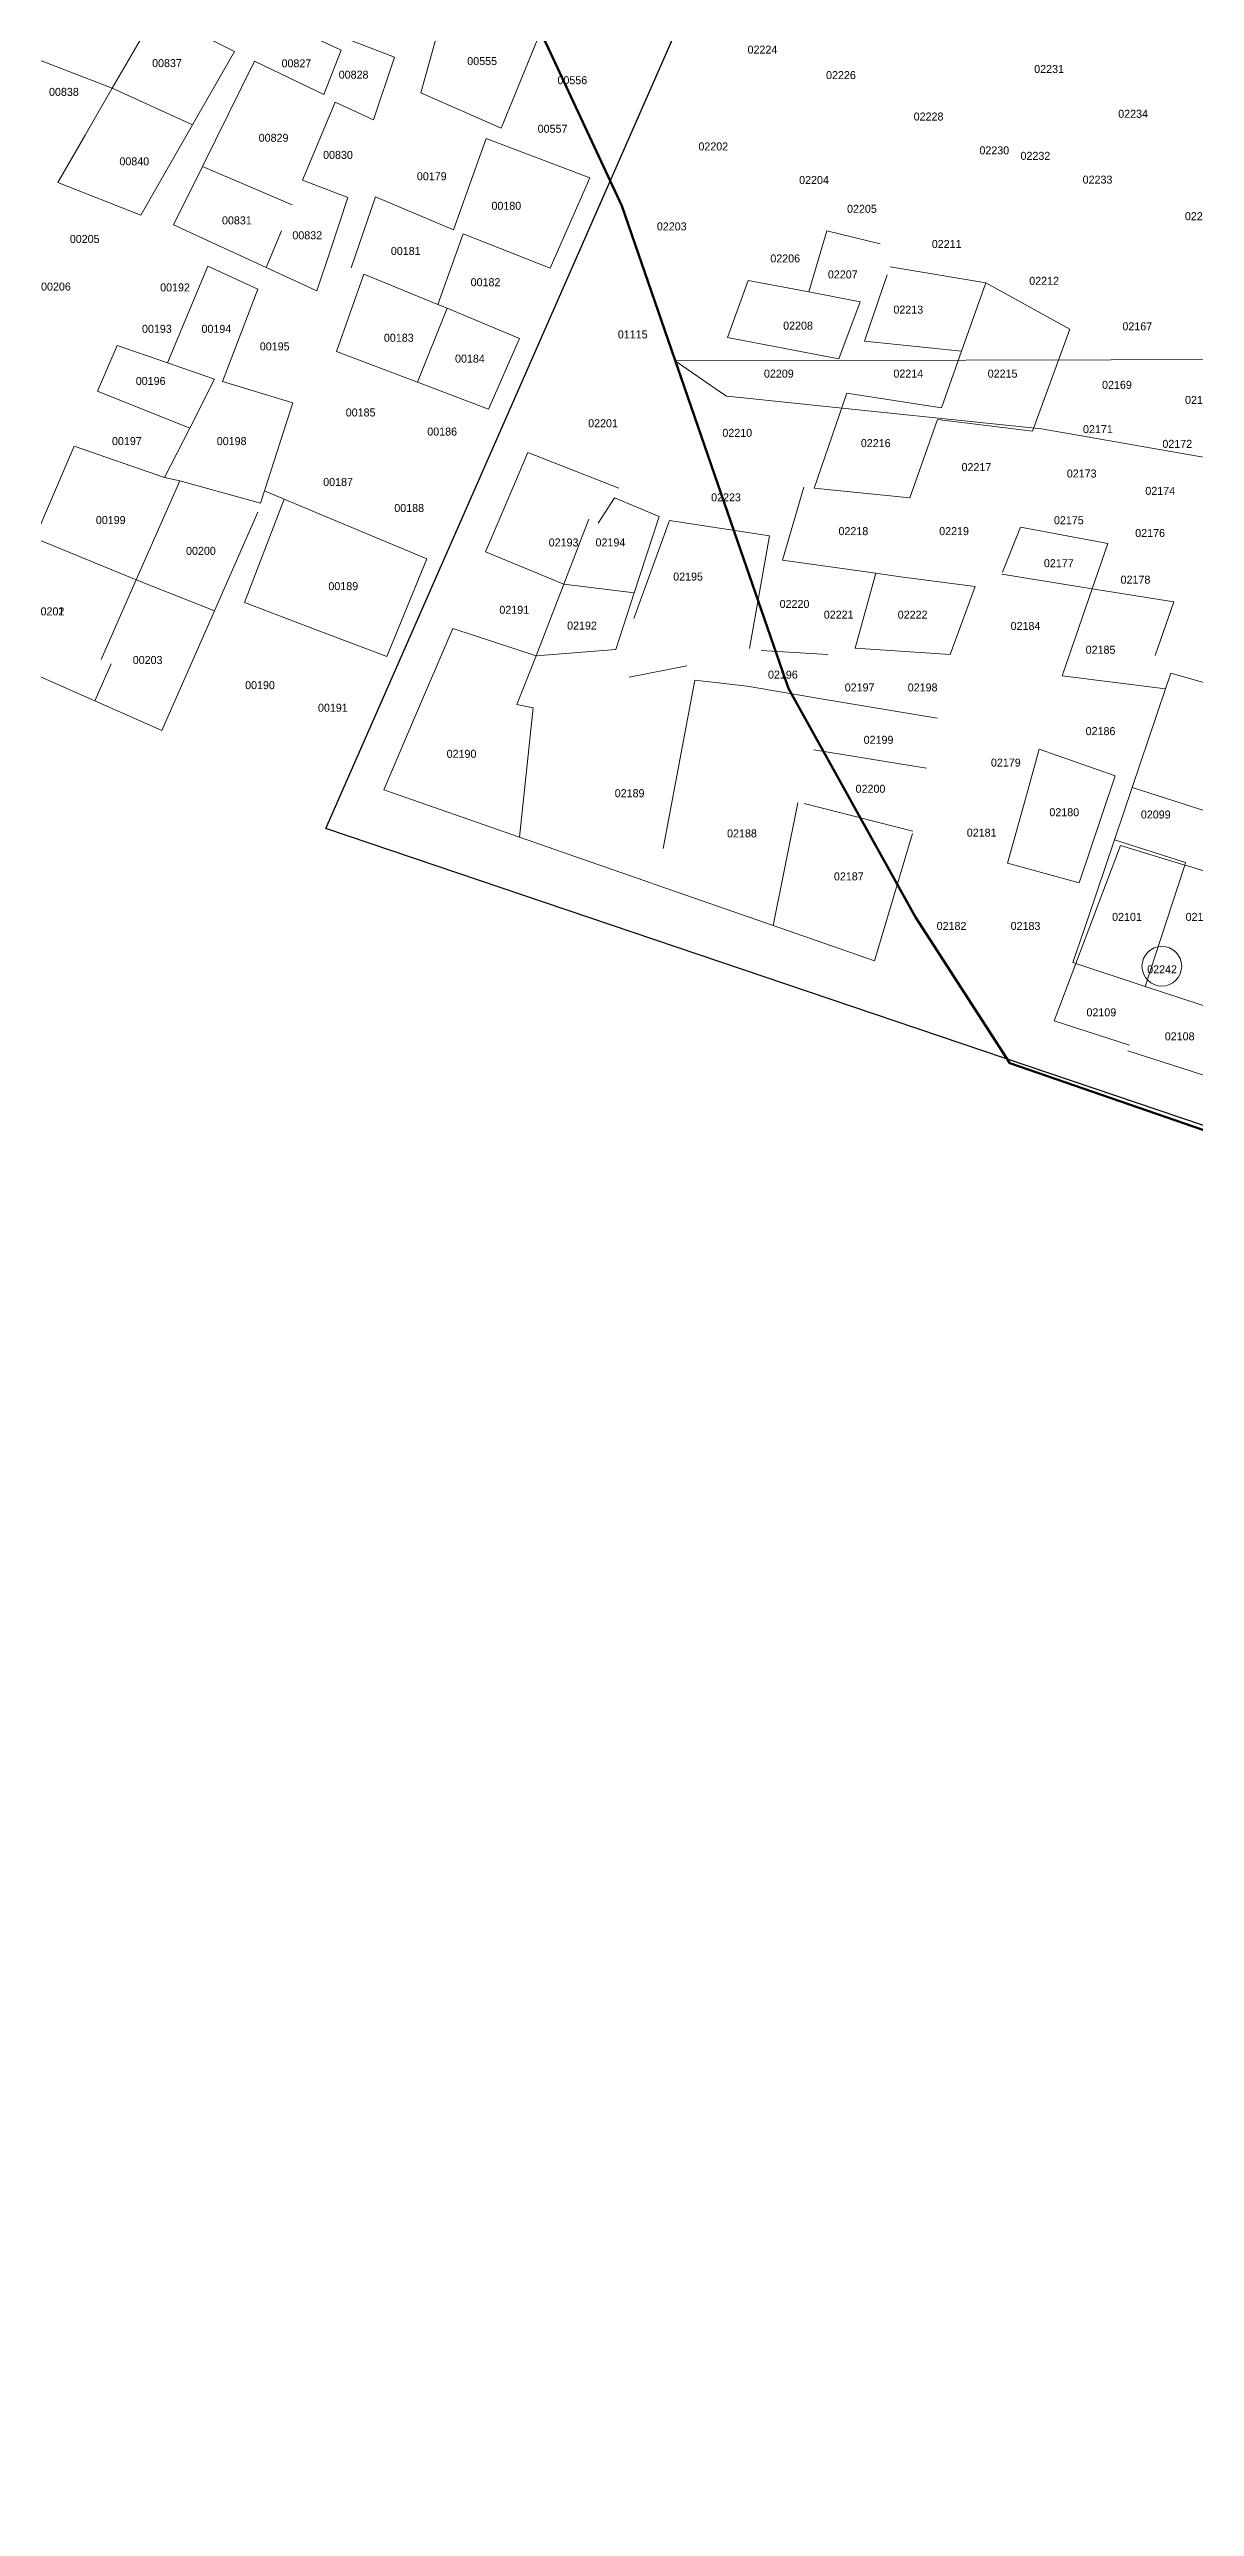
# Model space of a CAD drawing. Header units: metres. Extents: x 245232 to 248406, y 1633796 to 1637634.
# Drawn here: x 246687.4 to 246902.1, y 1633895.4 to 1634356.2 of the extents above; entities that cross this region are included whole.
import ezdxf
from ezdxf.enums import TextEntityAlignment as Align

# ---------------------------------------------------------------- set-up
doc = ezdxf.new("R2010")
doc.units = ezdxf.units.M
doc.header["$MEASUREMENT"] = 0
doc.layers.add('dernier_num_parc', color=1, linetype='Continuous', lineweight=13)
doc.layers.add('historique_numero_parcelle', color=7, linetype='Continuous')
doc.layers.add('limites_sections', color=7, linetype='Continuous')
doc.layers.add('Limites_Communes', color=7, linetype='Continuous', lineweight=211, plot=False)
doc.layers.add('LIMITES_PARCELLES', color=7, linetype='Continuous', lineweight=0, true_color=0xffffff)
doc.styles.add('Style-FANCY', font='FANCY.shx')

msp = doc.modelspace()

# ---------------------------------------------------------------- linework, layer by layer
at = {"layer": 'dernier_num_parc'}
msp.add_circle((246895.926, 1634184.261), 3.722, dxfattribs=at)
at = {"layer": 'historique_numero_parcelle', "color": 7, "linetype": 'Continuous', "lineweight": 0, "elevation": 0, "flags": 128}
msp.add_lwpolyline([(246804.715, 1634297.758), (246812.244, 1634292.606), (246814.354, 1634291.161), (246816.859, 1634290.9), (246816.947, 1634290.891), (246826.392, 1634289.908), (246873.347, 1634285.02), (246910.089, 1634278.591), (246944.883, 1634256.704), (246960.596, 1634240.43), (246995.344, 1634278.268), (246995.298, 1634298.199), (246804.715, 1634297.758)], close=True, dxfattribs=at)
at = {"layer": 'Limites_Communes', "color": 210, "lineweight": 80, "flags": 128}
msp.add_lwpolyline([(247659.165, 1633895.42), (247213.478, 1634048.88), (247151.565, 1634067.93), (246867.429, 1634166.062), (246849.765, 1634193.477), (246825.985, 1634236.35), (246816.43, 1634263.982), (246794.734, 1634326.82), (246780.479, 1634357.367), (246711.198, 1634490.176), (246697.499, 1634511.358), (246685.13, 1634530.485)], dxfattribs=at)
at = {"layer": 'limites_parcelles'}
for p, q in [((246707.422, 1634363.055), (246703.116, 1634355.61)), ((246707.422, 1634363.055), (246722.133, 1634355.752)), ((246757.071, 1634348.026), (246762.138, 1634366.264)), ((246742.125, 1634355.999), (246729.762, 1634361.788)), ((246743.001, 1634358.219), (246752.087, 1634354.701)), ((246779.666, 1634359.89), (246774.679, 1634347.621)), ((246699.229, 1634348.89), (246682.525, 1634355.332)), ((246703.116, 1634355.61), (246699.229, 1634348.89)), ((246722.133, 1634355.752), (246714.281, 1634342.034)), ((246716.117, 1634334.205), (246725.883, 1634353.948)), ((246725.883, 1634353.948), (246738.854, 1634347.706)), ((246738.854, 1634347.706), (246742.125, 1634355.999)), ((246752.087, 1634354.701), (246748.192, 1634342.933)), ((246694.121, 1634340.059), (246699.229, 1634348.89)), ((246714.281, 1634342.034), (246699.229, 1634348.89)), ((246740.971, 1634346.251), (246734.885, 1634331.664)), ((246748.192, 1634342.933), (246740.971, 1634346.251)), ((246772.134, 1634341.361), (246757.071, 1634348.026)), ((246774.679, 1634347.621), (246772.134, 1634341.361)), ((246688.991, 1634331.19), (246694.121, 1634340.059)), ((246714.281, 1634342.034), (246704.565, 1634325.06)), ((246763.19, 1634322.347), (246769.29, 1634339.484)), ((246769.29, 1634339.484), (246788.702, 1634332.098)), ((246704.565, 1634325.06), (246688.991, 1634331.19)), ((246710.703, 1634323.261), (246716.117, 1634334.205)), ((246716.117, 1634334.205), (246732.958, 1634327.045)), ((246734.885, 1634331.664), (246743.38, 1634328.39)), ((246788.702, 1634332.098), (246781.285, 1634315.144)), ((246743.38, 1634328.39), (246740.109, 1634318.506)), ((246744.014, 1634315.191), (246748.536, 1634328.522)), ((246748.536, 1634328.522), (246763.19, 1634322.347)), ((246728.046, 1634315.272), (246710.703, 1634323.261)), ((246728.046, 1634315.272), (246730.921, 1634322.161)), ((246764.982, 1634321.592), (246760.219, 1634308.362)), ((246781.285, 1634315.144), (246764.982, 1634321.592)), ((246829.795, 1634310.688), (246833.165, 1634322.155)), ((246833.165, 1634322.155), (246843.152, 1634319.711)), ((246740.109, 1634318.506), (246737.585, 1634310.879)), ((246709.559, 1634297.363), (246717.14, 1634315.496)), ((246717.14, 1634315.496), (246726.504, 1634311.236)), ((246737.585, 1634310.879), (246728.046, 1634315.272)), ((246741.223, 1634299.504), (246746.395, 1634314.001)), ((246746.395, 1634314.001), (246760.219, 1634308.362)), ((246814.539, 1634302.124), (246818.416, 1634312.853)), ((246818.416, 1634312.853), (246829.795, 1634310.688)), ((246840.195, 1634301.451), (246844.45, 1634313.921)), ((246844.987, 1634315.387), (246862.942, 1634312.383)), ((246858.411, 1634299.562), (246862.942, 1634312.383)), ((246862.942, 1634312.383), (246878.69, 1634303.696)), ((246726.504, 1634311.236), (246719.866, 1634293.868)), ((246761.964, 1634307.631), (246756.402, 1634293.768)), ((246760.219, 1634308.362), (246761.964, 1634307.631)), ((246761.964, 1634307.631), (246775.516, 1634301.957)), ((246829.795, 1634310.688), (246839.409, 1634308.859)), ((246839.409, 1634308.859), (246835.41, 1634298.134)), ((246878.69, 1634303.696), (246871.668, 1634284.605)), ((246696.479, 1634292.096), (246700.123, 1634300.622)), ((246700.123, 1634300.622), (246709.559, 1634297.363)), ((246756.402, 1634293.768), (246741.223, 1634299.504)), ((246775.516, 1634301.957), (246769.729, 1634288.731)), ((246835.41, 1634298.134), (246814.539, 1634302.124)), ((246858.411, 1634299.562), (246840.195, 1634301.451)), ((246854.654, 1634288.929), (246858.411, 1634299.562)), ((246718.389, 1634294.313), (246709.559, 1634297.363)), ((246713.727, 1634285.147), (246718.389, 1634294.313)), ((246719.866, 1634293.868), (246733.069, 1634289.896)), ((246769.729, 1634288.731), (246756.402, 1634293.768)), ((246713.727, 1634285.147), (246696.479, 1634292.096)), ((246733.069, 1634289.896), (246727.761, 1634273.396)), ((246830.798, 1634273.916), (246836.862, 1634291.685)), ((246836.862, 1634291.685), (246854.654, 1634288.929)), ((246709.022, 1634275.898), (246713.727, 1634285.147)), ((246853.89, 1634286.768), (246848.69, 1634272.053)), ((246871.668, 1634284.605), (246853.89, 1634286.768)), ((246684.702, 1634264.538), (246692.061, 1634281.758)), ((246692.061, 1634281.758), (246709.022, 1634275.898)), ((246774.271, 1634273.95), (246777.113, 1634280.613)), ((246777.113, 1634280.613), (246794.148, 1634273.89)), ((246703.694, 1634256.691), (246711.88, 1634275.263)), ((246711.88, 1634275.263), (246709.022, 1634275.898)), ((246727.016, 1634271.082), (246711.88, 1634275.263)), ((246724.02, 1634252.444), (246731.457, 1634271.845)), ((246727.761, 1634273.396), (246727.016, 1634271.082)), ((246727.761, 1634273.396), (246731.457, 1634271.845)), ((246731.457, 1634271.845), (246745.28, 1634266.043)), ((246769.148, 1634261.938), (246774.271, 1634273.95)), ((246790.307, 1634267.339), (246793.333, 1634272.091)), ((246793.333, 1634272.091), (246801.705, 1634268.613)), ((246824.805, 1634260.417), (246828.813, 1634274.075)), ((246848.69, 1634272.053), (246830.798, 1634273.916)), ((246726.472, 1634269.392), (246718.375, 1634250.903)), ((246745.28, 1634266.043), (246758.191, 1634260.623)), ((246788.524, 1634268.074), (246783.83, 1634255.883)), ((246796.974, 1634249.453), (246803.651, 1634267.804)), ((246801.705, 1634268.613), (246797.042, 1634254.264)), ((246803.651, 1634267.804), (246822.384, 1634264.947)), ((246866.054, 1634258.147), (246869.43, 1634266.6)), ((246869.43, 1634266.6), (246885.786, 1634263.536)), ((246684.702, 1634264.538), (246703.694, 1634256.691)), ((246783.83, 1634255.883), (246769.148, 1634261.938)), ((246822.384, 1634264.947), (246818.67, 1634243.844)), ((246885.786, 1634263.536), (246882.866, 1634255.043)), ((246758.191, 1634260.623), (246750.679, 1634242.331)), ((246842.327, 1634257.936), (246824.805, 1634260.417)), ((246838.484, 1634243.913), (246842.327, 1634257.936)), ((246842.327, 1634257.936), (246846.928, 1634257.285)), ((246846.928, 1634257.285), (246860.94, 1634255.435)), ((246882.866, 1634255.043), (246865.939, 1634257.752)), ((246697.116, 1634241.767), (246703.694, 1634256.691)), ((246703.694, 1634256.691), (246718.375, 1634250.903)), ((246737.614, 1634247.287), (246724.02, 1634252.444)), ((246778.666, 1634242.468), (246783.83, 1634255.883)), ((246797.042, 1634254.264), (246783.83, 1634255.883)), ((246793.588, 1634243.632), (246797.042, 1634254.264)), ((246860.94, 1634255.435), (246856.264, 1634242.722)), ((246877.245, 1634238.7), (246882.866, 1634255.043)), ((246882.866, 1634255.043), (246898.19, 1634252.591)), ((246898.19, 1634252.591), (246894.708, 1634242.51)), ((246718.375, 1634250.903), (246708.533, 1634228.434)), ((246755.692, 1634230.387), (246763.036, 1634247.605)), ((246763.036, 1634247.605), (246778.665, 1634242.468)), ((246695.967, 1634233.993), (246675.513, 1634243.039)), ((246750.679, 1634242.331), (246737.614, 1634247.287)), ((246778.666, 1634242.468), (246793.588, 1634243.632)), ((246820.863, 1634243.436), (246833.347, 1634242.717)), ((246856.264, 1634242.722), (246838.484, 1634243.913)), ((246695.967, 1634233.993), (246699.021, 1634240.973)), ((246778.665, 1634242.468), (246775.067, 1634233.366)), ((246778.665, 1634242.468), (246778.666, 1634242.468)), ((246796.128, 1634238.446), (246806.923, 1634240.563)), ((246896.612, 1634236.25), (246877.245, 1634238.7)), ((246896.612, 1634236.25), (246897.618, 1634239.226)), ((246897.618, 1634239.226), (246909.022, 1634235.943)), ((246708.533, 1634228.434), (246695.967, 1634233.993)), ((246802.478, 1634206.352), (246808.397, 1634237.87)), ((246808.397, 1634237.87), (246818.194, 1634236.753)), ((246818.194, 1634236.753), (246832.467, 1634234.359)), ((246832.467, 1634234.359), (246843.694, 1634232.477)), ((246890.369, 1634217.785), (246896.612, 1634236.25)), ((246750.126, 1634217.335), (246755.692, 1634230.387)), ((246775.067, 1634233.366), (246778.136, 1634232.731)), ((246778.136, 1634232.731), (246775.514, 1634208.477)), ((246843.694, 1634232.477), (246853.798, 1634230.782)), ((246851.816, 1634221.38), (246830.738, 1634224.838)), ((246870.36, 1634215.68), (246872.959, 1634224.968)), ((246872.959, 1634224.968), (246887.166, 1634219.938)), ((246887.166, 1634219.938), (246880.463, 1634199.878)), ((246775.514, 1634208.477), (246750.126, 1634217.335)), ((246866.983, 1634203.614), (246870.36, 1634215.68)), ((246887.04, 1634207.939), (246890.369, 1634217.785)), ((246890.369, 1634217.785), (246904.792, 1634213.152)), ((246823.082, 1634191.879), (246827.719, 1634214.925)), ((246828.91, 1634214.766), (246849.26, 1634209.574)), ((246790.227, 1634203.343), (246775.514, 1634208.477)), ((246849.173, 1634209.173), (246842.069, 1634185.254)), ((246879.817, 1634184.766), (246888.19, 1634206.925)), ((246882.039, 1634193.146), (246887.04, 1634207.939)), ((246900.374, 1634203.696), (246887.04, 1634207.939)), ((246888.19, 1634206.925), (246900.225, 1634203.239)), ((246800.461, 1634199.772), (246790.227, 1634203.343)), ((246880.463, 1634199.878), (246866.983, 1634203.614)), ((246895.737, 1634189.462), (246900.225, 1634203.239)), ((246900.225, 1634203.239), (246900.374, 1634203.696)), ((246900.225, 1634203.239), (246901.828, 1634202.748)), ((246901.828, 1634202.748), (246916.694, 1634198.021)), ((246823.082, 1634191.879), (246800.593, 1634199.726)), ((246879.267, 1634184.947), (246882.039, 1634193.146)), ((246842.069, 1634185.254), (246823.082, 1634191.879)), ((246892.811, 1634180.478), (246895.737, 1634189.462)), ((246875.762, 1634174.036), (246879.817, 1634184.766)), ((246879.817, 1634184.766), (246879.267, 1634184.947)), ((246892.811, 1634180.478), (246879.817, 1634184.766)), ((246906.706, 1634175.893), (246892.811, 1634180.478)), ((246889.86, 1634169.441), (246875.762, 1634174.036)), ((246904.548, 1634163.595), (246889.555, 1634168.411))]:
    msp.add_line(p, q, dxfattribs=at)
at = {"layer": 'limites_sections'}
for p, q in [((246739.265, 1634210.098), (246813.093, 1634378.285)), ((247154.274, 1634069.595), (246739.265, 1634210.098))]:
    msp.add_line(p, q, dxfattribs=at)

# ---------------------------------------------------------------- texts
at = {"layer": 'historique_numero_parcelle', "style": 'Style-FANCY'}
for s, p in [('00837', (246709.478, 1634353.592)), ('00827', (246733.729, 1634353.546)), ('00555', (246768.541, 1634353.966)), ('02224', (246821.079, 1634356.125)), ('00838', (246690.157, 1634348.196)), ('00828', (246744.451, 1634351.419)), ('00556', (246785.447, 1634350.384)), ('02226', (246835.787, 1634351.344)), ('02231', (246874.8, 1634352.488)), ('02228', (246852.206, 1634343.573)), ('02234', (246890.547, 1634344.088)), ('00829', (246729.45, 1634339.591)), ('00557', (246781.738, 1634341.28)), ('00840', (246703.347, 1634335.171)), ('00830', (246741.525, 1634336.381)), ('02202', (246811.866, 1634337.971)), ('02230', (246864.53, 1634337.23)), ('02232', (246872.232, 1634336.202)), ('00179', (246759.098, 1634332.375)), ('02204', (246830.737, 1634331.671)), ('02233', (246883.872, 1634331.745)), ('00180', (246773.079, 1634326.839)), ('02205', (246839.723, 1634326.271)), ('00205', (246694.052, 1634320.619)), ('00831', (246722.576, 1634324.1)), ('00832', (246735.766, 1634321.309)), ('02203', (246804.078, 1634322.971)), ('02239', (246903.042, 1634324.887)), ('00181', (246754.221, 1634318.373)), ('02206', (246825.345, 1634316.971)), ('02211', (246855.599, 1634319.671)), ('00206', (246688.664, 1634311.687)), ('00192', (246710.979, 1634311.535)), ('00182', (246769.177, 1634312.511)), ('02207', (246836.129, 1634313.971)), ('02212', (246873.871, 1634312.771)), ('02213', (246848.41, 1634307.371)), ('00193', (246707.581, 1634303.772)), ('00194', (246718.729, 1634303.772)), ('00183', (246752.921, 1634302.091)), ('01115', (246796.762, 1634302.719)), ('02208', (246827.742, 1634304.37)), ('02167', (246891.329, 1634304.241)), ('00195', (246729.664, 1634300.476)), ('00184', (246766.251, 1634298.183)), ('00196', (246706.413, 1634293.99)), ('02209', (246824.147, 1634295.37)), ('02214', (246848.41, 1634295.37)), ('02215', (246866.083, 1634295.37)), ('02169', (246887.515, 1634293.269)), ('02170', (246903.066, 1634290.429)), ('00185', (246745.768, 1634288.089)), ('00186', (246761.049, 1634284.507)), ('02201', (246791.197, 1634286.07)), ('02210', (246816.359, 1634284.27)), ('02171', (246883.943, 1634284.958)), ('00197', (246701.955, 1634282.719)), ('00198', (246721.595, 1634282.719)), ('02216', (246842.311, 1634282.338)), ('02172', (246898.826, 1634282.207)), ('00187', (246741.541, 1634275.063)), ('02217', (246861.182, 1634277.838)), ('02173', (246880.909, 1634276.646)), ('00188', (246754.871, 1634270.179)), ('02223', (246814.248, 1634272.171)), ('02174', (246895.629, 1634273.389)), ('00199', (246698.929, 1634267.913)), ('02218', (246838.118, 1634265.838)), ('02219', (246856.989, 1634265.838)), ('02175', (246878.499, 1634267.886)), ('02176', (246893.733, 1634265.486)), ('00200', (246715.836, 1634262.144)), ('02193', (246783.807, 1634263.721)), ('02194', (246792.59, 1634263.721)), ('02195', (246807.14, 1634257.314)), ('02177', (246876.616, 1634259.829)), ('02178', (246890.994, 1634256.743)), ('00189', (246742.516, 1634255.525)), ('02220', (246827.086, 1634252.188)), ('00201', (246687.456, 1634250.794)), ('00202', (246687.456, 1634250.794)), ('02191', (246774.563, 1634251.091)), ('02192', (246787.255, 1634248.131)), ('02221', (246835.358, 1634250.173)), ('02222', (246849.219, 1634250.173)), ('02184', (246870.379, 1634248.059)), ('02185', (246884.441, 1634243.602)), ('00203', (246705.849, 1634241.676)), ('02196', (246824.907, 1634238.936)), ('00190', (246726.91, 1634236.964)), ('02197', (246839.285, 1634236.536)), ('02198', (246851.096, 1634236.536)), ('00191', (246740.566, 1634232.731)), ('02190', (246764.678, 1634224.091)), ('02199', (246842.833, 1634226.718)), ('02186', (246884.441, 1634228.344)), ('02179', (246866.688, 1634222.441)), ('02189', (246796.183, 1634216.708)), ('02200', (246841.324, 1634217.537)), ('02180', (246877.643, 1634213.14)), ('02099', (246894.788, 1634212.716)), ('02188', (246817.237, 1634209.165)), ('02181', (246862.163, 1634209.305)), ('02187', (246837.263, 1634201.108)), ('02182', (246856.514, 1634191.818)), ('02183', (246870.379, 1634191.818)), ('02242', (246895.969, 1634183.683))]:
    msp.add_text(s, height=1.5, dxfattribs=at).set_placement(p, align=Align.MIDDLE_CENTER)
at = {"layer": 'historique_numero_parcelle', "color": 1, "style": 'Style-FANCY'}
for s, p in [('02101', (246889.396, 1634193.516)), ('02102', (246903.175, 1634193.516)), ('02109', (246884.593, 1634175.621)), ('02108', (246899.27, 1634171.121))]:
    msp.add_text(s, height=1.5, dxfattribs=at).set_placement(p, align=Align.MIDDLE_CENTER)

doc.saveas('drawing.dxf')
